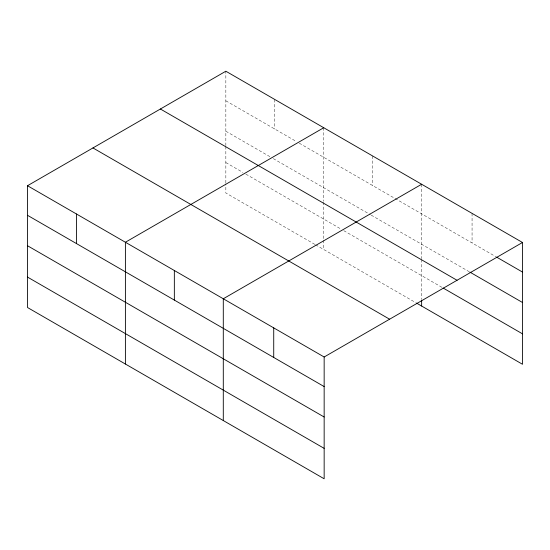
<?xml version="1.0" encoding="UTF-8"?>
<svg xmlns="http://www.w3.org/2000/svg" width="550" height="550" viewBox="0 0 550 550"><rect width="100%" height="100%" fill="white"/><g stroke="black" fill="none" stroke-linecap="round" stroke-linejoin="round"><path stroke-width="0.41" stroke-dasharray="2.75 2.06" d="M225.844 145.626L225.844 71.218M225.844 100.794L296.299 141.467M299.262 143.186L495.797 256.651M225.844 131.223L270.339 156.908M273.309 158.627L370.466 214.713M371.202 215.146L469.102 271.666M225.844 162.573L242.901 172.418M245.864 174.13L340.801 228.938M343.764 230.649L442.399 287.602M314.841 244.379L225.844 193.002L225.844 183.7M315.583 244.812L415.704 302.617M472.065 213.373L472.065 242.949M421.637 184.257L421.637 258.665M421.637 259.511L421.637 299.276M372.687 155.994L372.687 185.57M323.737 127.738L323.737 201.3M323.737 202.146L323.737 239.374M323.737 240.219L323.737 249.521M274.794 99.474L274.794 129.051M225.844 146.472L225.844 182.854"/><path stroke-width="0.82" d="M27.5 185.728L324.156 356.998L324.156 478.782L27.5 307.512L27.5 185.728L225.844 71.218L522.5 242.488L522.5 364.272L416.446 303.043M323.737 127.738L125.4 242.248L125.4 364.031M421.637 184.257L223.293 298.767L223.293 420.551M324.156 356.998L522.5 242.488M496.54 257.077L522.5 272.064M469.844 272.092L522.5 302.493M160.387 109.003L457.05 280.28M443.142 288.028L522.5 333.843M92.95 147.936L389.613 319.213M27.5 215.304L324.156 386.574M27.5 245.733L324.156 417.003M27.5 277.083L324.156 448.36M421.637 300.121L421.637 306.041M273.728 327.882L273.728 357.459M174.343 270.511L174.343 300.087M76.45 213.984L76.45 243.567"/></g></svg>
